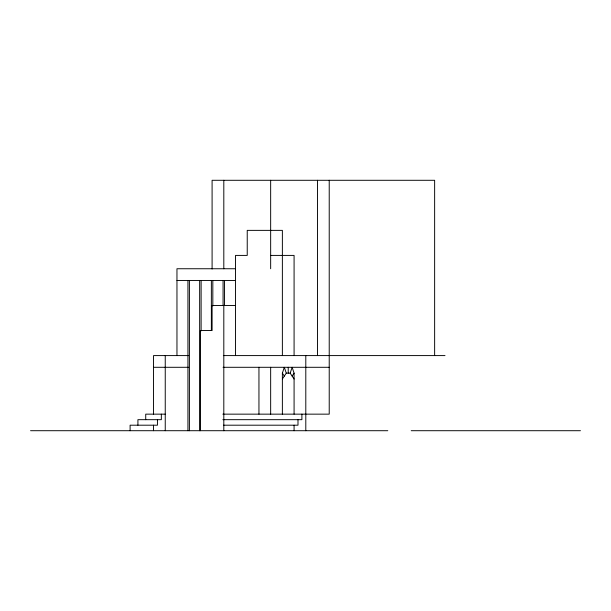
<?xml version="1.0" encoding="UTF-8"?>
<svg xmlns="http://www.w3.org/2000/svg" width="611" height="611" viewBox="0 0 611 611"><rect width="100%" height="100%" fill="white"/><g stroke="black" fill="none" stroke-linecap="round" stroke-linejoin="round"><path stroke-width="0.92" d="M282.374 414.151L282.374 373.153L284.321 367.295L286.276 373.153L282.374 379.011M294.082 379.011L290.179 373.153L292.134 367.295L294.082 373.153L294.082 414.151M292.134 376.086L294.082 373.153M270.658 255.413L294.082 255.413L294.082 355.587M235.525 268.748L176.961 268.748L176.961 355.587M176.961 280.457L235.525 280.457M235.525 305.5L212.093 305.5L212.093 330.543L200.385 330.543L200.385 430.709M188.669 355.587L153.537 355.587L153.537 414.151M223.343 355.587L445.007 355.587M153.537 367.295L188.669 367.295M223.053 367.295L329.222 367.295M286.276 373.153L290.179 373.153M165.245 414.151L145.724 414.151L145.724 419.673M222.855 414.151L329.222 414.151L329.222 180.291M222.855 419.673L301.895 419.673L301.895 414.151M223.534 425.195L297.992 425.195L297.992 419.673M30.55 430.709L387.786 430.709M411.211 430.709L580.45 430.709M282.374 373.153L284.321 376.086M434.635 355.587L434.635 180.291L212.093 180.291L212.093 269.008M317.514 180.291L317.514 355.587M305.798 355.587L305.798 430.709M294.082 425.195L294.082 430.709M288.232 367.295L288.232 373.153M282.374 355.587L282.374 230.37L247.234 230.37L247.234 255.413L235.525 255.413L235.525 355.587M270.658 180.291L270.658 268.748M270.658 367.295L270.658 414.151M258.949 367.295L258.949 414.151M224.543 280.457L224.543 305.5M223.809 180.291L223.809 268.748M223.809 305.179L223.809 430.709M223.076 280.457L223.076 305.5M212.827 280.457L212.827 305.974M211.368 280.457L211.368 330.543M201.118 280.457L201.118 330.856M199.652 280.457L199.652 430.709M189.402 280.457L189.402 430.709M187.936 280.457L187.936 430.709M165.245 355.587L165.245 430.709M161.342 414.151L161.342 419.673L137.918 419.673L137.918 425.195M157.439 419.673L157.439 425.195L130.105 425.195L130.105 430.709M153.537 425.195L153.537 430.709"/></g></svg>
